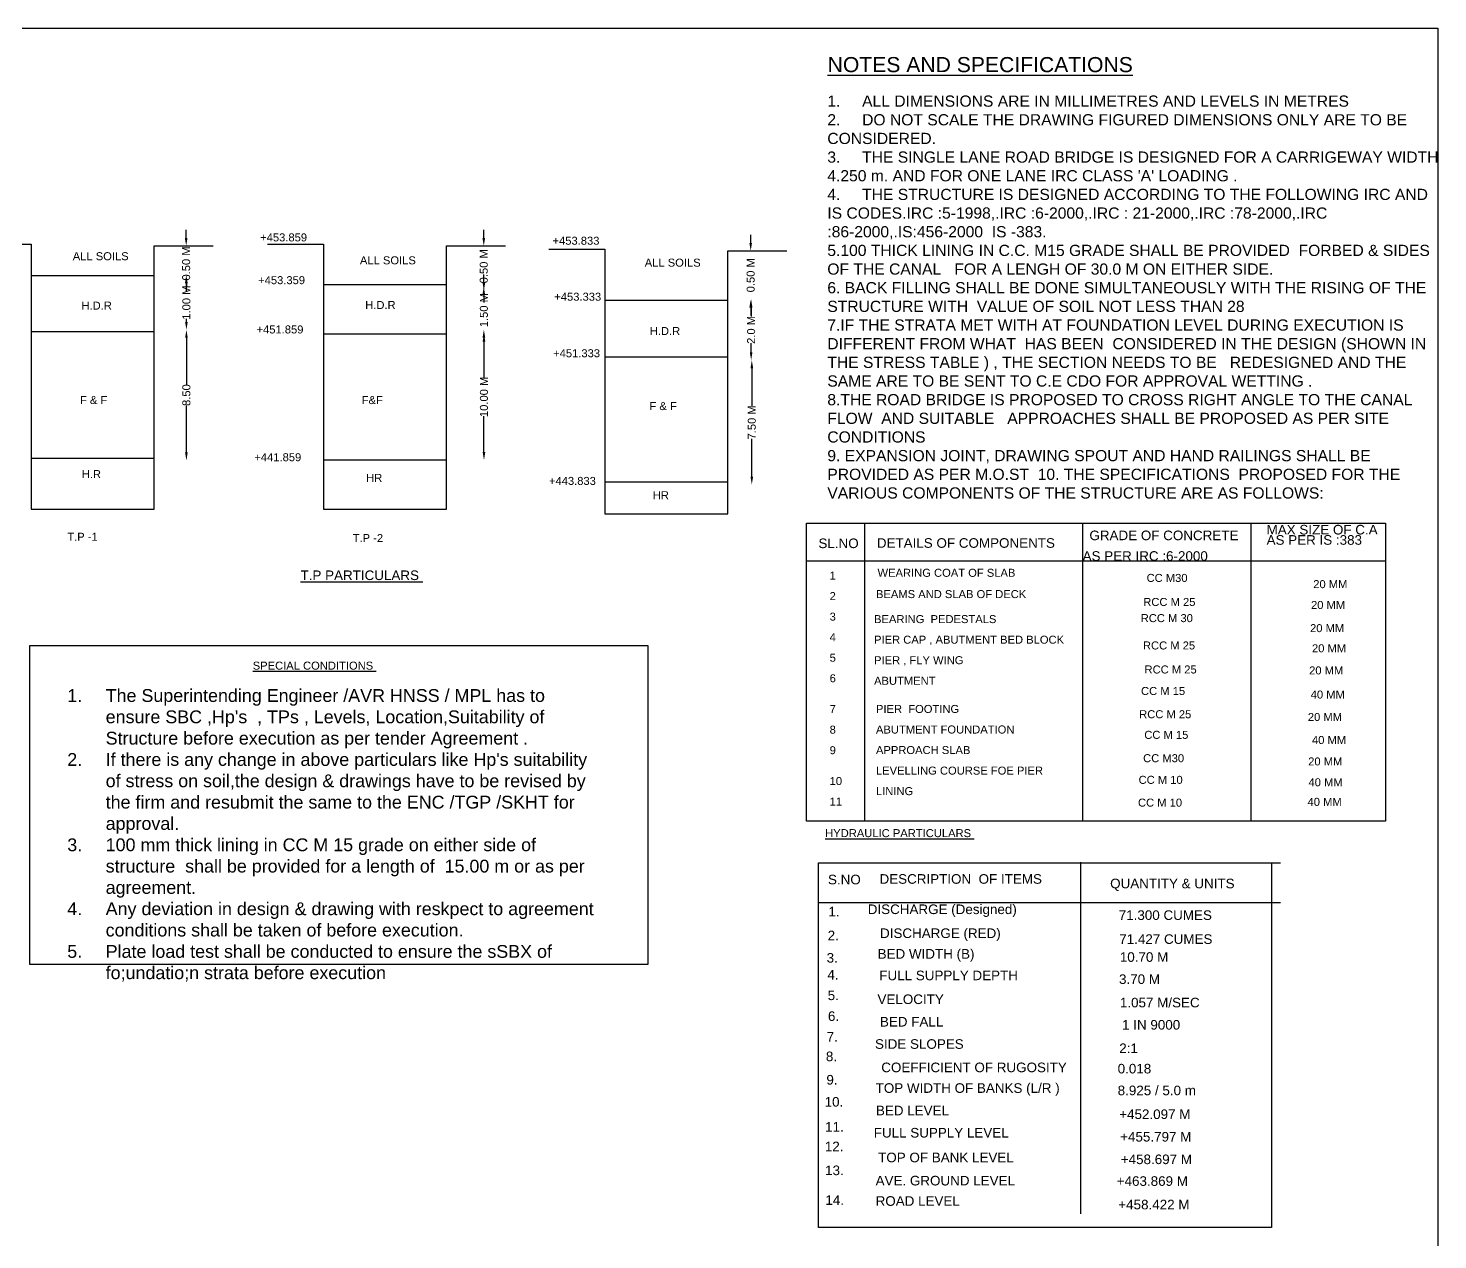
# Model space of a CAD drawing. Header units: millimetres. Extents: x 5124 to 2388300, y 2311 to 44316435.
# Drawn here: x 2383895 to 2388300, y 44312647 to 44316435 of the extents above; entities that cross this region are included whole.
import ezdxf

# ---------------------------------------------------------------- set-up
doc = ezdxf.new("R2010")
doc.units = ezdxf.units.MM
doc.header["$MEASUREMENT"] = 0
for name, color, linetype in [('DIMENSIONS', 7, 'Continuous'), ('DRAWING', 2, 'Continuous'), ('TEXT', 7, 'Continuous'), ('text1', 7, 'Continuous')]:
    doc.layers.add(name, color=color, linetype=linetype)
doc.styles.get("Standard").update_dxf_attribs({"font": 'arial.ttf', "height": 25})
doc.dimstyles.get("Standard").update_dxf_attribs({"dimtxt": 25, "dimasz": 25, "dimexe": 0.18, "dimexo": 0.0625, "dimgap": 0.09, "dimtad": 0, "dimdec": 0, "dimzin": 0, "dimdsep": 46, "dimtxsty": 'Standard', "dimcen": 0.09, "dimse1": 1, "dimse2": 1, "dimadec": 0, "dimazin": 0, "dimtfac": 1, "dimtdec": 0, "dimtofl": 0, "dimtmove": 0, "dimatfit": 3, "dimfxl": 1, "dimtolj": 1, "dimtzin": 0, "dimarcsym": 0})

# ---------------------------------------------------------------- blocks, each defined once
blk = doc.blocks.new('*D79')
at = {"layer": 'Defpoints', "color": 0, "transparency": 16777216}
for p in [(2384395.1, 44315754.3), (2384388.8, 44315662.1), (2384395.1, 44315662.1)]:
    blk.add_point(p, dxfattribs=at)
at = {"layer": 'TEXT', "color": 0, "lineweight": -2, "transparency": 16777216}
for p, q in [((2384388.8, 44315779.3), (2384388.8, 44315804.3)), ((2384388.8, 44315637.1), (2384388.8, 44315612.1))]:
    blk.add_line(p, q, dxfattribs=at)
at = {"layer": 'TEXT', "color": 0, "transparency": 16777216}
for points in [[(2384384.6, 44315779.3), (2384392.9, 44315779.3), (2384388.8, 44315754.3)], [(2384384.6, 44315637.1), (2384392.9, 44315637.1), (2384388.8, 44315662.1)]]:
    blk.add_solid(points, dxfattribs=at)
at = {"layer": 'TEXT', "color": 0, "transparency": 16777216, "insert": (2384388.8, 44315699.6), "char_height": 25, "attachment_point": 5, "rotation": 90}
blk.add_mtext('\\A1;0.50 M', dxfattribs=at)
blk = doc.blocks.new('*D80')
at = {"layer": 'Defpoints', "color": 0, "transparency": 16777216}
for p in [(2384395.1, 44315662.1), (2384389.5, 44315492.1), (2384395.1, 44315492.1)]:
    blk.add_point(p, dxfattribs=at)
at = {"layer": 'TEXT', "color": 0, "lineweight": -2, "transparency": 16777216}
for p, q in [((2384389.5, 44315637.1), (2384389.5, 44315627.3)), ((2384389.5, 44315517.1), (2384389.5, 44315526.8))]:
    blk.add_line(p, q, dxfattribs=at)
at = {"layer": 'TEXT', "color": 0, "transparency": 16777216}
for points in [[(2384385.3, 44315637.1), (2384393.6, 44315637.1), (2384389.5, 44315662.1)], [(2384385.3, 44315517.1), (2384393.6, 44315517.1), (2384389.5, 44315492.1)]]:
    blk.add_solid(points, dxfattribs=at)
at = {"layer": 'TEXT', "color": 0, "transparency": 16777216, "insert": (2384389.5, 44315577.1), "char_height": 25, "attachment_point": 5, "rotation": 90}
blk.add_mtext('\\A1;1.00 M', dxfattribs=at)
blk = doc.blocks.new('*D81')
at = {"layer": 'Defpoints', "color": 0, "transparency": 16777216}
for p in [(2384389.5, 44315492.1), (2384389.5, 44315083.9), (2384389.5, 44315083.9)]:
    blk.add_point(p, dxfattribs=at)
at = {"layer": 'TEXT', "color": 0, "lineweight": -2, "transparency": 16777216}
for p, q in [((2384389.5, 44315467.1), (2384389.5, 44315320.5)), ((2384389.5, 44315108.9), (2384389.5, 44315255.4))]:
    blk.add_line(p, q, dxfattribs=at)
at = {"layer": 'TEXT', "color": 0, "transparency": 16777216}
for points in [[(2384385.3, 44315467.1), (2384393.6, 44315467.1), (2384389.5, 44315492.1)], [(2384385.3, 44315108.9), (2384393.6, 44315108.9), (2384389.5, 44315083.9)]]:
    blk.add_solid(points, dxfattribs=at)
at = {"layer": 'TEXT', "color": 0, "transparency": 16777216, "insert": (2384389.5, 44315288), "char_height": 25, "attachment_point": 5, "rotation": 90}
blk.add_mtext('\\A1;8.50', dxfattribs=at)
blk = doc.blocks.new('*D82')
at = {"layer": 'Defpoints', "color": 0, "transparency": 16777216}
for p in [(2385322.2, 44315754.3), (2385318.7, 44315627.2), (2385322.2, 44315627.2)]:
    blk.add_point(p, dxfattribs=at)
at = {"layer": 'TEXT', "color": 0, "lineweight": -2, "transparency": 16777216}
for p, q in [((2385318.7, 44315779.3), (2385318.7, 44315804.3)), ((2385318.7, 44315602.2), (2385318.7, 44315577.2))]:
    blk.add_line(p, q, dxfattribs=at)
at = {"layer": 'TEXT', "color": 0, "transparency": 16777216}
for points in [[(2385314.5, 44315779.3), (2385322.9, 44315779.3), (2385318.7, 44315754.3)], [(2385314.5, 44315602.2), (2385322.9, 44315602.2), (2385318.7, 44315627.2)]]:
    blk.add_solid(points, dxfattribs=at)
at = {"layer": 'TEXT', "color": 0, "transparency": 16777216, "insert": (2385318.7, 44315690.8), "char_height": 25, "attachment_point": 5, "rotation": 90}
blk.add_mtext('\\A1;0.50 M', dxfattribs=at)
blk = doc.blocks.new('*D83')
at = {"layer": 'Defpoints', "color": 0, "transparency": 16777216}
for p in [(2385316.6, 44315614.7), (2385316.6, 44315492.7), (2385319.1, 44315492.7)]:
    blk.add_point(p, dxfattribs=at)
at = {"layer": 'TEXT', "color": 0, "lineweight": -2, "transparency": 16777216}
for p, q in [((2385319.1, 44315639.7), (2385319.1, 44315664.7)), ((2385319.1, 44315467.7), (2385319.1, 44315442.7))]:
    blk.add_line(p, q, dxfattribs=at)
at = {"layer": 'TEXT', "color": 0, "transparency": 16777216}
for points in [[(2385314.9, 44315639.7), (2385323.3, 44315639.7), (2385319.1, 44315614.7)], [(2385314.9, 44315467.7), (2385323.3, 44315467.7), (2385319.1, 44315492.7)]]:
    blk.add_solid(points, dxfattribs=at)
at = {"layer": 'TEXT', "color": 0, "transparency": 16777216, "insert": (2385319.1, 44315553.7), "char_height": 25, "attachment_point": 5, "rotation": 90}
blk.add_mtext('\\A1;1.50 M', dxfattribs=at)
blk = doc.blocks.new('*D84')
at = {"layer": 'Defpoints', "color": 0, "transparency": 16777216}
for p in [(2385321.2, 44315480.2), (2385319.3, 44315084.8), (2385321.2, 44315084.8)]:
    blk.add_point(p, dxfattribs=at)
at = {"layer": 'TEXT', "color": 0, "lineweight": -2, "transparency": 16777216}
for p, q in [((2385319.3, 44315455.2), (2385319.3, 44315342.5)), ((2385319.3, 44315109.8), (2385319.3, 44315222.5))]:
    blk.add_line(p, q, dxfattribs=at)
at = {"layer": 'TEXT', "color": 0, "transparency": 16777216}
for points in [[(2385315.1, 44315455.2), (2385323.5, 44315455.2), (2385319.3, 44315480.2)], [(2385315.1, 44315109.8), (2385323.5, 44315109.8), (2385319.3, 44315084.8)]]:
    blk.add_solid(points, dxfattribs=at)
at = {"layer": 'TEXT', "color": 0, "transparency": 16777216, "insert": (2385319.3, 44315282.5), "char_height": 25, "attachment_point": 5, "rotation": 90}
blk.add_mtext('\\A1;10.00 M', dxfattribs=at)
blk = doc.blocks.new('*D85')
at = {"layer": 'Defpoints', "color": 0, "transparency": 16777216}
for p in [(2386154.2, 44315397), (2386156.3, 44315397), (2386154.2, 44315008.4)]:
    blk.add_point(p, dxfattribs=at)
at = {"layer": 'TEXT', "color": 0, "lineweight": -2, "transparency": 16777216}
for p, q in [((2386156.3, 44315372), (2386156.3, 44315254.1)), ((2386156.3, 44315033.4), (2386156.3, 44315151.4))]:
    blk.add_line(p, q, dxfattribs=at)
at = {"layer": 'TEXT', "color": 0, "transparency": 16777216}
for points in [[(2386152.2, 44315372), (2386160.5, 44315372), (2386156.3, 44315397)], [(2386152.2, 44315033.4), (2386160.5, 44315033.4), (2386156.3, 44315008.4)]]:
    blk.add_solid(points, dxfattribs=at)
at = {"layer": 'TEXT', "color": 0, "transparency": 16777216, "insert": (2386156.3, 44315202.7), "char_height": 25, "attachment_point": 5, "rotation": 90}
blk.add_mtext('\\A1;7.50 M', dxfattribs=at)
blk = doc.blocks.new('*D86')
at = {"layer": 'Defpoints', "color": 0, "transparency": 16777216}
for p in [(2386154.2, 44315586.5), (2386156.3, 44315586.5), (2386156.3, 44315397)]:
    blk.add_point(p, dxfattribs=at)
at = {"layer": 'TEXT', "color": 0, "lineweight": -2, "transparency": 16777216}
for p, q in [((2386154.2, 44315561.5), (2386154.2, 44315533.7)), ((2386154.2, 44315422), (2386154.2, 44315449.9))]:
    blk.add_line(p, q, dxfattribs=at)
at = {"layer": 'TEXT', "color": 0, "transparency": 16777216}
for points in [[(2386150, 44315561.5), (2386158.4, 44315561.5), (2386154.2, 44315586.5)], [(2386150, 44315422), (2386158.4, 44315422), (2386154.2, 44315397)]]:
    blk.add_solid(points, dxfattribs=at)
at = {"layer": 'TEXT', "color": 0, "transparency": 16777216, "insert": (2386154.2, 44315491.8), "char_height": 25, "attachment_point": 5, "rotation": 90}
blk.add_mtext('\\A1;2.0 M', dxfattribs=at)
blk = doc.blocks.new('*D87')
at = {"layer": 'Defpoints', "color": 0, "transparency": 16777216}
for p in [(2386152.8, 44315739.1), (2386156.3, 44315739.1), (2386156.3, 44315586.5)]:
    blk.add_point(p, dxfattribs=at)
at = {"layer": 'TEXT', "color": 0, "lineweight": -2, "transparency": 16777216}
for p, q in [((2386152.8, 44315764.1), (2386152.8, 44315789.1)), ((2386152.8, 44315561.5), (2386152.8, 44315536.5))]:
    blk.add_line(p, q, dxfattribs=at)
at = {"layer": 'TEXT', "color": 0, "transparency": 16777216}
for points in [[(2386148.6, 44315764.1), (2386156.9, 44315764.1), (2386152.8, 44315739.1)], [(2386148.6, 44315561.5), (2386156.9, 44315561.5), (2386152.8, 44315586.5)]]:
    blk.add_solid(points, dxfattribs=at)
at = {"layer": 'TEXT', "color": 0, "transparency": 16777216, "insert": (2386152.8, 44315662.8), "char_height": 25, "attachment_point": 5, "rotation": 90}
blk.add_mtext('\\A1;0.50 M', dxfattribs=at)

msp = doc.modelspace()

# ---------------------------------------------------------------- linework, layer by layer
msp.add_lwpolyline([(2378752.6, 44316435.3), (2388300, 44316435.3), (2388300, 44310129.1), (2378752.6, 44310129.1)], close=True)
at = {"layer": 'DIMENSIONS', "color": 0}
for points in [[(2386327, 44314887.9), (2388136.7, 44314887.9), (2388136.7, 44313955.9), (2386327, 44313955.9)], [(2386365.2, 44313825.8), (2387780, 44313825.8), (2387780, 44312685.4), (2386365.2, 44312685.4)]]:
    msp.add_lwpolyline(points, close=True, dxfattribs=at)
for points in [[(2386508.8, 44314887.9), (2386508.8, 44313955.9)], [(2387190, 44314887.9), (2387190, 44313955.9)], [(2387715.3, 44314887.9), (2387715.3, 44313955.9)], [(2386327, 44314769.9), (2388136.7, 44314769.9)]]:
    msp.add_lwpolyline(points, dxfattribs=at)
at = {"layer": 'DRAWING', "color": 0}
for points in [[(2383729.6, 44315759.5), (2383904.4, 44315759.5), (2383904.4, 44314931.6), (2384288.5, 44314931.6), (2384288.5, 44315754.3), (2384473.4, 44315754.3)], [(2384643.1, 44315759.5), (2384817.8, 44315759.5), (2384817.8, 44314931.6), (2385201.9, 44314931.6), (2385201.9, 44315754.3), (2385386.9, 44315754.3)], [(2385522.2, 44315744.2), (2385696.9, 44315744.2), (2385696.9, 44314916.3), (2386081, 44314916.3), (2386081, 44315739.1), (2386266, 44315739.1)], [(2383904.4, 44315662), (2384288.5, 44315662)], [(2384817.8, 44315633.4), (2385201.9, 44315633.4)], [(2385696.9, 44315585.3), (2386081, 44315585.3)], [(2383904.4, 44315486.6), (2384288.5, 44315486.6)], [(2384817.8, 44315479.3), (2385201.9, 44315479.3)], [(2385696.9, 44315407.7), (2386081, 44315407.7)], [(2383904.4, 44315090.5), (2384288.5, 44315090.5)], [(2384817.8, 44315085.3), (2385201.9, 44315085.3)], [(2385696.9, 44315016.4), (2386081, 44315016.4)]]:
    msp.add_lwpolyline(points, dxfattribs=at)
at = {"layer": 'TEXT', "color": 0}
msp.add_lwpolyline([(2383900.2, 44314505.4), (2385831, 44314505.4), (2385831, 44313507.5), (2383900.2, 44313507.5)], close=True, dxfattribs=at)
at = {"layer": 'text1', "color": 0}
for points in [[(2387183.2, 44313827.7), (2387183.2, 44312728.1)], [(2386365.2, 44313825.8), (2387807.9, 44313825.8)], [(2386365.2, 44313701.3), (2387807.9, 44313701.3)]]:
    msp.add_lwpolyline(points, dxfattribs=at)

# ---------------------------------------------------------------- texts
at = {"layer": 'DIMENSIONS', "color": 0}
for s, height, p in [('DETAILS OF COMPONENTS ', 30, (2386547, 44314810.6)), ('GRADE OF CONCRETE ', 30, (2387211.3, 44314834.4)), ('AS PER IS :383 ', 30, (2387765, 44314820.1)), ('MAX SIZE OF C.A ', 30, (2387765, 44314852.2)), ('SL.NO ', 30, (2386364.5, 44314809.6)), ('AS PER IRC :6-2000', 30, (2387190, 44314769.9)), ('1 ', 25, (2386399.5, 44314711.4)), ('WEARING COAT OF SLAB ', 25, (2386549.2, 44314719.9)), ('CC M30', 25, (2387389.9, 44314703.9)), ('20 MM', 25, (2387910.7, 44314684.4)), ('2 ', 25, (2386399.5, 44314647.1)), ('BEAMS AND SLAB OF DECK', 25, (2386544.3, 44314653.3)), ('RCC M 25', 25, (2387379.6, 44314628.7)), ('20 MM', 25, (2387903.8, 44314619.3)), ('3 ', 25, (2386399.5, 44314582.9)), ('BEARING  PEDESTALS ', 25, (2386538.3, 44314575.1)), ('RCC M 30', 25, (2387371.6, 44314578.2)), ('4 ', 25, (2386399.5, 44314518.6)), ('PIER CAP , ABUTMENT BED BLOCK ', 25, (2386538.3, 44314510.8)), ('20 MM', 25, (2387900.8, 44314546.9)), ('RCC M 25', 25, (2387378.6, 44314492.7)), ('20 MM', 25, (2387906.8, 44314483.8)), ('5 ', 25, (2386399.5, 44314454.4)), ('PIER , FLY WING ', 25, (2386538.3, 44314446.6)), ('6 ', 25, (2386399.5, 44314390.1)), ('ABUTMENT  ', 25, (2386538.3, 44314382.3)), ('RCC M 25', 25, (2387383.5, 44314417.6)), ('20 MM', 25, (2387897.9, 44314414.7)), ('CC M 15', 25, (2387372.6, 44314350.3)), ('40 MM', 25, (2387902.8, 44314339.2)), ('7 ', 25, (2386399.5, 44314293.7)), ('PIER  FOOTING  ', 25, (2386544.3, 44314294.2)), ('RCC M 25', 25, (2387366.7, 44314277.7)), ('20 MM', 25, (2387893.9, 44314269.1)), ('8 ', 25, (2386399.5, 44314229.5)), ('ABUTMENT FOUNDATION ', 25, (2386544.3, 44314229.9)), ('CC M 15', 25, (2387382.7, 44314213.2)), ('9', 25, (2386399.5, 44314165.2)), ('APPROACH SLAB ', 25, (2386544.3, 44314165.7)), ('40 MM', 25, (2387906.8, 44314197.1)), ('CC M30', 25, (2387379.1, 44314140.2)), ('20 MM', 25, (2387894.9, 44314130)), ('10', 25, (2386399.5, 44314068.8)), ('LEVELLING COURSE FOE PIER ', 25, (2386544.3, 44314101.4)), ('CC M 10', 25, (2387364.9, 44314072.5)), ('LINING ', 25, (2386544.3, 44314037.2)), ('40 MM', 25, (2387895.9, 44314064.9)), ('11 ', 25, (2386399.5, 44314004.6)), ('CC M 10', 25, (2387363.1, 44314001.3)), ('40 MM', 25, (2387892.9, 44314003.7)), ('1.057 M/SEC', 30, (2387306.5, 44313373.6)), ('1 IN 9000', 30, (2387313.3, 44313304.1)), ('2:1', 30, (2387304.5, 44313230.7)), ('COEFFICIENT OF RUGOSITY ', 30, (2386560.9, 44313170.9)), ('0.018', 30, (2387299.6, 44313167)), ('TOP WIDTH OF BANKS (L/R ) ', 30, (2386543.3, 44313106.3)), ('8.925 / 5.0 m', 30, (2387299.6, 44313098.9)), ('BED LEVEL', 30, (2386544.2, 44313036.1)), ('+452.097 M', 30, (2387304.5, 44313024.5)), ('FULL SUPPLY LEVEL ', 30, (2386537.4, 44312966.6)), ('+455.797 M', 30, (2387307.4, 44312954)), ('TOP OF BANK LEVEL ', 30, (2386551.1, 44312889.2)), ('+458.697 M', 30, (2387309.4, 44312883.5)), ('AVE. GROUND LEVEL ', 30, (2386543.2, 44312816.8)), ('+463.869 M', 30, (2387296.7, 44312815.5)), ('ROAD LEVEL ', 30, (2386543.2, 44312753.1)), ('+458.422 M', 30, (2387301.6, 44312742))]:
    msp.add_text(s, height=height, dxfattribs=at).set_placement(p)
at = {"layer": 'TEXT', "color": 0}
for s, height, p in [('+453.859', 25, (2384619.9, 44315768.6)), ('+453.833', 25, (2385533.5, 44315758.2)), ('ALL SOILS ', 25, (2384034.3, 44315709.8)), ('ALL SOILS ', 25, (2384931.7, 44315696.9)), ('ALL SOILS ', 25, (2385821.7, 44315689.7)), ('+453.359', 25, (2384613.6, 44315634.9)), ('+453.333', 25, (2385539, 44315583.2)), ('H.D.R ', 25, (2384061.4, 44315555.4)), ('H.D.R ', 25, (2384948.2, 44315557.2)), ('+451.859', 25, (2384608.6, 44315480.8)), ('H.D.R ', 25, (2385837.4, 44315475.9)), ('+451.333', 25, (2385535.4, 44315406.4)), ('F & F ', 25, (2384056.9, 44315260.2)), ('F&F ', 25, (2384937.3, 44315260)), ('F & F ', 25, (2385836.5, 44315241.2)), ('+441.859', 25, (2384601.7, 44315081.3)), ('H.R ', 25, (2384062.5, 44315028.5)), ('HR ', 25, (2384951, 44315016.8)), ('+443.833', 25, (2385522.4, 44315007.2)), ('HR ', 25, (2385846.7, 44314962.6)), ('T.P -1', 25, (2384017.2, 44314832.5)), ('T.P -2 ', 25, (2384909, 44314828.6)), ('%%UT.P PARTICULARS ', 30, (2384746.1, 44314709.7)), ('%%USPECIAL CONDITIONS ', 25, (2384596.7, 44314429.6))]:
    msp.add_text(s, height=height, dxfattribs=at).set_placement(p)
at = {"layer": 'TEXT', "color": 0, "insert": (2383977.2, 44314368.7), "char_height": 40, "attachment_point": 1}
msp.add_mtext_dynamic_manual_height_columns("\\pi-120,l160,t160;1.^IThe Superintending Engineer /AVR HNSS / MPL has to ensure SBC ,Hp's  , TPs , Levels, Location,Suitability of Structure before execution as per tender Agreement .\\P2.^IIf there is any change in above particulars like Hp's suitability of stress on soil,the design & drawings have to be revised by the firm and resubmit the same to the ENC /TGP /SKHT for approval.\\P3.^I100 mm thick lining in CC M 15 grade on either side of structure  shall be provided for a length of  15.00 m or as per agreement.\\P4.^IAny deviation in design & drawing with reskpect to agreement conditions shall be taken of before execution. \\P5.^IPlate load test shall be conducted to ensure the sSBX of fo;undatio;n strata before execution ", width=1685.958, gutter_width=125, heights=[0], dxfattribs=at)
at = {"layer": 'text1', "color": 0}
for s, height, p in [('%%UNOTES AND SPECIFICATIONS', 47.261, (2386393.3, 44316297.8)), ('%%UHYDRAULIC PARTICULARS ', 25, (2386385.5, 44313905.9)), ('S.NO  ', 30, (2386394.4, 44313758.3)), ('DESCRIPTION  OF ITEMS', 30, (2386555.4, 44313760.1)), ('QUANTITY & UNITS ', 30, (2387276.1, 44313745.9)), ('DISCHARGE (Designed)', 30, (2386518.6, 44313665.3)), ('1.', 30, (2386395.7, 44313658.1)), ('71.300 CUMES ', 30, (2387302.9, 44313647)), ('2.', 30, (2386393.4, 44313583.4)), ('DISCHARGE (RED)', 30, (2386557, 44313590.4)), ('71.427 CUMES ', 30, (2387304.5, 44313572.1)), ('3.', 30, (2386390.2, 44313513.5)), ('BED WIDTH (B)', 30, (2386549.5, 44313525.9)), ('10.70 M', 30, (2387306.3, 44313516)), ('4.', 30, (2386392.6, 44313460.7)), ('FULL SUPPLY DEPTH ', 30, (2386554.7, 44313458.5)), ('3.70 M', 30, (2387303.8, 44313446.8)), ('5.', 30, (2386393.4, 44313396.3)), ('VELOCITY ', 30, (2386549, 44313384)), ('6.', 30, (2386394.2, 44313331.2)), ('BED FALL ', 30, (2386556.7, 44313313.6)), ('7.', 30, (2386390.2, 44313266.5)), ('SIDE SLOPES ', 30, (2386541.3, 44313244)), ('8.', 30, (2386387.8, 44313205.3)), ('9.', 30, (2386389.4, 44313132.3)), ('10.', 30, (2386383.8, 44313063.2)), ('11.', 30, (2386385.4, 44312985.3)), ('12.', 30, (2386384.6, 44312923.7)), ('13.', 30, (2386385.4, 44312849)), ('14.', 30, (2386386.2, 44312756.1))]:
    msp.add_text(s, height=height, dxfattribs=at).set_placement(p)
at = {"layer": 'text1', "color": 0, "insert": (2386392.3, 44316224.8), "char_height": 35, "width": 1929.712, "attachment_point": 1}
msp.add_mtext("1.     ALL DIMENSIONS ARE IN MILLIMETRES AND LEVELS IN METRES  \\P2.     DO NOT SCALE THE DRAWING FIGURED DIMENSIONS ONLY ARE TO BE CONSIDERED. \\P3.     THE SINGLE LANE ROAD BRIDGE IS DESIGNED FOR A CARRIGEWAY WIDTH 4.250 m. AND FOR ONE LANE IRC CLASS 'A' LOADING . \\P4.     THE STRUCTURE IS DESIGNED ACCORDING TO THE FOLLOWING IRC AND  IS CODES.IRC :5-1998,.IRC :6-2000,.IRC : 21-2000,.IRC :78-2000,.IRC :86-2000,.IS:456-2000  IS -383. \\P5.100 THICK LINING IN C.C. M15 GRADE SHALL BE PROVIDED  FORBED & SIDES OF THE CANAL   FOR A LENGH OF 30.0 M ON EITHER SIDE. \\P6. BACK FILLING SHALL BE DONE SIMULTANEOUSLY WITH THE RISING OF THE STRUCTURE WITH  VALUE OF SOIL NOT LESS THAN 28  \\P7.IF THE STRATA MET WITH AT FOUNDATION LEVEL DURING EXECUTION IS DIFFERENT FROM WHAT  HAS BEEN  CONSIDERED IN THE DESIGN (SHOWN IN THE STRESS TABLE ) , THE SECTION NEEDS TO BE   REDESIGNED AND THE SAME ARE TO BE SENT TO C.E CDO FOR APPROVAL WETTING . \\P8.THE ROAD BRIDGE IS PROPOSED TO CROSS RIGHT ANGLE TO THE CANAL  FLOW  AND SUITABLE   APPROACHES SHALL BE PROPOSED AS PER SITE CONDITIONS \\P9. EXPANSION JOINT, DRAWING SPOUT AND HAND RAILINGS SHALL BE PROVIDED AS PER M.O.ST  10. THE SPECIFICATIONS  PROPOSED FOR THE VARIOUS COMPONENTS OF THE STRUCTURE ARE AS FOLLOWS:", dxfattribs=at)

# ---------------------------------------------------------------- dimensions: what is measured, and where the dimension line sits
at = {"layer": 'TEXT', "color": 0}
dim = msp.add_linear_dim(base=(2384388.8, 44315662.1), p1=(2384395.1, 44315754.3), p2=(2384395.1, 44315662.1), angle=90, text='0.50 M', dimstyle='Standard', dxfattribs=at)
dim.commit()
dim.dimension.update_dxf_attribs({"geometry": '*D79', "text_midpoint": (2384388.8, 44315699.6), "dimtype": 160})
for base, p1, p2, text, picture, middle in [((2385318.7, 44315627.2), (2385322.2, 44315754.3), (2385322.2, 44315627.2), '0.50 M', '*D82', (2385318.7, 44315690.8)), ((2386152.8, 44315739.1), (2386156.3, 44315586.5), (2386156.3, 44315739.1), '0.50 M', '*D87', (2386152.8, 44315662.8)), ((2384389.5, 44315492.1), (2384395.1, 44315662.1), (2384395.1, 44315492.1), '1.00 M', '*D80', (2384389.5, 44315577.1)), ((2385319.1, 44315492.7), (2385316.6, 44315614.7), (2385316.6, 44315492.7), '1.50 M', '*D83', (2385319.1, 44315553.7)), ((2386154.2, 44315586.5), (2386156.3, 44315397), (2386156.3, 44315586.5), '2.0 M', '*D86', (2386154.2, 44315491.8)), ((2384389.5, 44315083.9), (2384389.5, 44315492.1), (2384389.5, 44315083.9), '8.50', '*D81', (2384389.5, 44315288)), ((2385319.3, 44315084.8), (2385321.2, 44315480.2), (2385321.2, 44315084.8), '10.00 M', '*D84', (2385319.3, 44315282.5)), ((2386156.3, 44315397), (2386154.2, 44315008.4), (2386154.2, 44315397), '7.50 M', '*D85', (2386156.3, 44315202.7))]:
    dim = msp.add_linear_dim(base=base, p1=p1, p2=p2, angle=90, text=text, dimstyle='Standard', dxfattribs=at)
    dim.commit()
    dim.dimension.update_dxf_attribs({"geometry": picture, "text_midpoint": middle})

doc.saveas('drawing.dxf')
